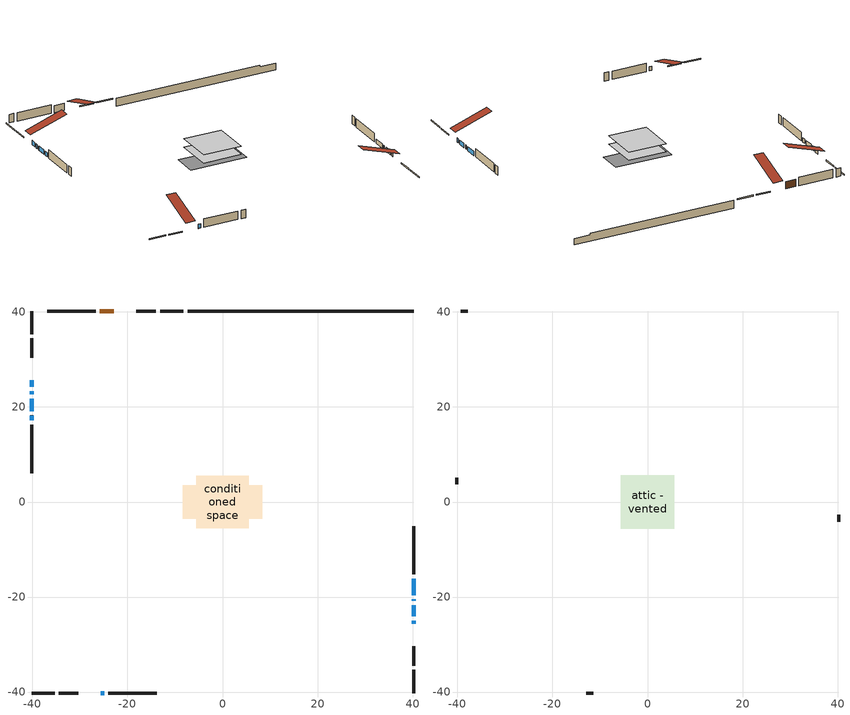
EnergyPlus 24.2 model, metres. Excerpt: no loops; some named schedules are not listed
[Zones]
conditioned space
 floor adiabatic (AdiabaticFloorConstruction): -5.55,-5.55 -5.55,5.55 5.55,5.55 5.55,-5.55 z0.61
 floor foundation (Slab1 construction): -8.35,-3.54 -8.35,3.54 8.35,3.54 8.35,-3.54 z-1.68
 wall outside (RimJoist1 construction): -8.28,40.2 -13.14,40.2 / -40.2,-40.2 -35.34,-40.2 / -40.2,40.2 -40.2,35.34 / 40.2,-40.2 40.2,-35.34 z0.61:0.91
 wall outside (RimJoist2 construction): -14.07,40.2 -18.13,40.2 / -34.41,-40.2 -30.35,-40.2 / -40.2,34.41 -40.2,30.35 / 40.2,-34.41 40.2,-30.35 z0.61:0.91
 wall outside (AdiabaticWallConstruction 1): -22.86,40.2 -25.8,40.2 z0.61:2.64
 wall outside (AdiabaticWallConstruction): -40.2,25.62 -40.2,24.21 / -25.62,-40.2 -24.94,-40.2 / -40.2,23.28 -40.2,22.64 / -40.2,21.71 -40.2,19.13 / 40.2,-25.62 40.2,-24.97 / 40.2,-24.04 40.2,-21.71 / 40.2,-20.79 40.2,-20.52 / 40.2,-19.59 40.2,-16.17 / -40.2,18.2 -40.2,17.18 z0.61:1.83
 wall outside (Wall1 construction): -26.72,40.2 -36.91,40.2 / -24.01,-40.2 -13.83,-40.2 / -40.2,16.26 -40.2,6.07 / 40.2,-15.24 40.2,-5.06 z0.61:3.05
 wall foundation (FoundationWall1 construction): -7.35,40.2,-1.68 -7.35,40.2,0.61 35.44,40.2,0.61 35.44,40.2,0.17 40.2,40.2,0.17 40.2,40.2,-1.68
 window (WindowConstruction): -40.2,25.62 -40.2,24.21 z0.61:1.83
 window (WindowConstruction 8): -25.62,-40.2 -24.94,-40.2 z0.61:1.83
 window (WindowConstruction 1): -40.2,23.28 -40.2,22.64 z0.61:1.83
 window (WindowConstruction 2): -40.2,21.71 -40.2,19.13 z0.61:1.83
 window (WindowConstruction 3): 40.2,-25.62 40.2,-24.97 z0.61:1.83
 window (WindowConstruction 4): 40.2,-24.04 40.2,-21.71 z0.61:1.83
 window (WindowConstruction 5): 40.2,-20.78 40.2,-20.52 z0.61:1.83
 window (WindowConstruction 6): 40.2,-19.59 40.2,-16.17 z0.61:1.83
 window (WindowConstruction 7): -40.2,18.2 -40.2,17.18 z0.61:1.83
 door (Door): -22.86,40.2 -25.8,40.2 z0.61:2.64
 ceiling adiabatic (AdiabaticFloorConstruction): 5.55,-5.55 5.55,5.55 -5.55,5.55 -5.55,-5.55 z0.61
attic - vented
 floor to conditioned space (Floor1 construction Reversed): -5.6,-5.6 -5.6,5.6 5.6,5.6 5.6,-5.6 z3.05
 wall outside (Wall2 construction): -37.84,40.2 -39.27,40.2 / -12.9,-40.2 -11.47,-40.2 / -40.2,5.14 -40.2,3.71 / 40.2,-4.13 40.2,-2.7 z0.61:3.05
 roof outside (Roof1 construction): -21.93,40.2,3.05 -21.93,29.29,6.69 -19.05,29.29,6.69 -19.05,40.2,3.05; -26.55,-40.2,3.05 -26.55,-29.29,6.69 -29.42,-29.29,6.69 -29.42,-40.2,3.05; -40.2,26.55,3.05 -29.29,26.55,6.69 -29.29,29.42,6.69 -40.2,29.42,3.05; 40.2,-26.55,3.05 29.29,-26.55,6.69 29.29,-29.42,6.69 40.2,-29.42,3.05
[Building]
Building 1: Terrain=Suburbs
[Site:Location]
Saskatoon Intl AP_SK: Latitude {deg}=52.17; Longitude {deg}=-106.7; Time Zone {hr}=-6; Elevation {m}=504; Keep Site Location Information=Yes
[Site:GroundTemperature:Shallow]
-3.29371, -5.9198, -6.13011, -4.88389, 0.118965, 5.09852, 9.41553, 12.1502, 12.3826, 10.1583, 5.95142, 1.12462
[Site:WaterMainsTemperature]
Calculation Method=Schedule; Temperature Schedule=mains temperature schedule
[Material] Roughness=Rough; Thermal Absorptance=0.9
Name | Thickness {m} | Conductivity {W/m-K} | Density {kg/m3} | Specific Heat {J/kg-K} | Solar Absorptance | Visible Absorptance
asphalt or fiberglass shingles | 0.00635 | 0.162714 | 1121.4 | 1465.45 | 0.84 | 0.84
ceiling loosefill ins | 0.254 | 0.0480833 | 16.02 | 1046.75 | 0.7 | 0.7
ceiling stud and cavity | 0.1397 | 0.0919318 | 65.682 | 1177.47 | 0.7 | 0.7
concrete 4.0 in. | 0.1016 | 1.803125 | 2242.8 | 837.4 | 0.7 | 0.7
concrete 8.0 in. | 0.2032 | 1.803125 | 2242.8 | 837.4 | 0.7 | 0.7
door material | 0.04445 | 0.0451087 | 512.64 | 1214.23 | 0.7 | 0.7
exterior vertical ins | 0.0325839 | 0.029427 | 32.04 | 1214.23 | 0.7 | 0.7
floor covering | 0.0127 | 0.0433444 | 54.468 | 1339.84 | 0.6 | 0.6
floor rigid ins; wall rigid ins 1 | 0.512978 | 0.029427 | 32.04 | 1214.23 | 0.7 | 0.7
floor stud and cavity | 0.1397 | 1.75129 | 37.0049 | 1207.88 | 0.7 | 0.7
furniture material conditioned space 1 | 0.1524 | 0.115458 | 640.8 | 1214.23 | 0.6 | 0.6
gypsum board | 0.0127 | 0.160291 | 801 | 837.4 | 0.6 | 0.6
gypsum board 1 | 0.0127 | 0.160291 | 801 | 837.4 | 0.7 | 0.7
osb sheathing 0.5 in. | 0.0127 | 0.115458 | 512.64 | 1214.23 | 0.7 | 0.7
osb sheathing 0.75 in. | 0.01905 | 0.115458 | 512.64 | 1214.23 | 0.7 | 0.7
osb sheathing 2.0 in. | 0.0508 | 0.115458 | 512.64 | 1214.23 | 0.7 | 0.7
rim joist rigid ins; wall rigid ins | 0.051816 | 0.029427 | 32.04 | 1214.23 | 0.7 | 0.7
rim joist stud and cavity | 0.0508 | 0.271007 | 50.32683 | 1063.81 | 0.6 | 0.6
rim joist stud and cavity 1 | 0.0508 | 0.0441415 | 125.044 | 1163.47 | 0.6 | 0.6
wall stud and cavity | 0.1397 | 0.208789 | 139.0536 | 1170.24 | 0.7 | 0.7
wall stud and cavity 1 | 0.0889 | 6.1454 | 50.32683 | 1063.81 | 0.6 | 0.6
wall stud and cavity 2 | 0.0889 | 0.380278 | 52.3479 | 1209.89 | 0.7 | 0.7
wall stud and cavity 3 | 0.0889 | 0.391764 | 83.0341 | 1211.67 | 0.7 | 0.7
wood siding | 0.0254 | 0.102417 | 544.68 | 1172.36 | 0 | 0
wood siding 1 | 0.00254 | 0.102417 | 544.68 | 1172.36 | 0 | 0
wood siding 2; wood siding 3; wood siding 4 | 0.0254 | 0.102417 | 544.68 | 1172.36 | 0.7 | 0.7
[WindowMaterial:SimpleGlazingSystem]
Name | U-Factor {W/m2-K} | Solar Heat Gain Coefficient
WindowMaterial | 1.27982 | 0.51
WindowMaterial 1 | 1.354203 | 0.48
WindowMaterial 2 | 1.2855 | 0.51
WindowMaterial 3 | 1.35193 | 0.48
WindowMaterial 4 | 1.23667 | 0.53
WindowMaterial 5 | 3.03943 | 0.54
WindowMaterial 6 | 1.20828 | 0.54
WindowMaterial 7 | 3.00026 | 0.58
[Construction]
AdiabaticFloorConstruction: floor stud and cavity, floor rigid ins, osb sheathing 0.75 in., floor covering
AdiabaticWallConstruction: wood siding 3, wall rigid ins 1, wall stud and cavity 2, gypsum board
AdiabaticWallConstruction 1: wood siding 4, wall rigid ins 1, wall stud and cavity 2, gypsum board
Door: door material
Floor1 construction Reversed: gypsum board, ceiling stud and cavity, ceiling loosefill ins
FoundationWall1 construction: concrete 8.0 in., gypsum board 1
furniture construction conditioned space 1: furniture material conditioned space 1
PartitionWallConstruction: gypsum board, wall stud and cavity 3, gypsum board
RimJoist1 construction: wood siding 2, rim joist stud and cavity
RimJoist2 construction: wood siding 2, rim joist rigid ins, osb sheathing 2.0 in., rim joist stud and cavity 1
Roof1 construction: asphalt or fiberglass shingles
Slab1 construction: concrete 4.0 in.
Wall1 construction: wood siding, wall rigid ins, osb sheathing 0.5 in., wall stud and cavity, gypsum board
Wall2 construction: wood siding 1, wall stud and cavity 1
WindowConstruction: WindowMaterial
WindowConstruction 1: WindowMaterial 1
WindowConstruction 2: WindowMaterial 2
WindowConstruction 3: WindowMaterial 3
WindowConstruction 4: WindowMaterial 4
WindowConstruction 5: WindowMaterial 5
WindowConstruction 6: WindowMaterial 6
WindowConstruction 7; WindowConstruction 8: WindowMaterial 7
[Zone] Multiplier=1; Part of Total Floor Area=Yes
Name | Volume {m3}
attic - vented | 74.1082
conditioned space | 603.2
[Space]
Name | Zone | Volume {m3}
attic - vented 1 | attic - vented | 74.1082
conditioned space 1 | conditioned space | 603.2
[ZoneInfiltration:EffectiveLeakageArea]
infil attic - vented 1: Zone or Space=attic - vented 1; Schedule=Always On Discrete; Effective Air Leakage Area {cm2}=4303.2; Stack Coefficient=0.000422493; Wind Coefficient=1.38877e-05
[ZoneMixing]
whole house fan mix: Zone or Space=attic - vented; Schedule=Always On Continuous; Design Flow Rate Calculation Method=Flow/Zone; Design Flow Rate {m3/s}=0; Source Zone or Space=conditioned space
[SurfaceProperty:ExposedFoundationPerimeter]
Slab1: Exposed Perimeter Calculation Method=TotalExposedPerimeter; Total Exposed Perimeter {m}=47.549
[InternalMass] Zone or ZoneList=conditioned space; Space or SpaceList=conditioned space 1
Name | Construction | Surface Area {m2}
furniture mass conditioned space 1 | furniture construction conditioned space 1 | 96.5199
partition wall mass | PartitionWallConstruction | 241.3
[Lights]
interior lighting: Zone or ZoneList or Space or SpaceList=conditioned space 1; Schedule=interior lighting schedule; Design Level Calculation Method=LightingLevel; Lighting Level {W}=343.2; Return Air Fraction=0; Fraction Radiant=0.6; Fraction Visible=0.2; Fraction Replaceable=1
[People]
occupants: Zone or ZoneList or Space or SpaceList=conditioned space 1; Number of People Schedule=occupants schedule; Number of People Calculation Method=People; Number of People=3; Fraction Radiant=0.314171; Sensible Heat Fraction=0.56303; Activity Level Schedule=occupants activity schedule; Carbon Dioxide Generation Rate {m3/s-W}=0; Enable ASHRAE 55 Comfort Warnings=No; Mean Radiant Temperature Calculation Type=EnclosureAveraged
[ElectricEquipment] Zone or ZoneList or Space or SpaceList=conditioned space 1; Design Level Calculation Method=EquipmentLevel
Name | Schedule | Design Level {W} | Fraction Latent | Fraction Radiant | Fraction Lost
clothes dryer | clothes dryer schedule | 140.772 | 0.015 | 0.081 | 0.85
clothes washer | clothes washer schedule | 32.1985 | 0.03 | 0.162 | 0.7
cooking range | cooking range schedule | 215.147 | 0.08 | 0.432 | 0.2
dishwasher | dishwasher schedule | 66.8632 | 0.3 | 0.18 | 0.4
fridge | fridge schedule | 72.9452 | 0 | 0.6 | 0
mech vent house fan | mech vent house fan schedule | 125 | 0 | 0 | 0.5
mech vent house fan cfis | mech vent house fan cfis schedule | 0 | 0 | 0 | 0
misc plug loads | misc plug loads schedule | 494.7 | 0.045 | 0.513 | 0.1
whole house fan | Always On Discrete | 0 | 0 | 0 | 1
[OtherEquipment] Zone or ZoneList or Space or SpaceList=conditioned space 1; Design Level Calculation Method=EquipmentLevel
Name | Fuel Type | Schedule | Design Level {W} | Fraction Latent | Fraction Radiant | Fraction Lost
clothes dryer 1 | Electricity | clothes dryer schedule | 0 | 0.015 | 0.081 | 0.85
cooking range 1 | Electricity | cooking range schedule | 0 | 0.08 | 0.432 | 0.2
general water use latent | None | general water use schedule | 62.594 | 1 | 0 | 0
general water use sensible | None | general water use schedule | -61.6891 | 0 | 0.6 | 0
mech vent house fan latent load | None | Always On Discrete | 0 | 1 | 0 | 0
mech vent house fan sensible load | None | Always On Discrete | 0 | 0 | 0 | 0
water heater energy adjustment1 | Electricity | Always On Discrete | 0.01 | 0 | 0 | 1
[ZoneInfiltration:DesignFlowRate] Zone or ZoneList or Space or SpaceList=conditioned space 1; Schedule=Always On Discrete; Design Flow Rate Calculation Method=Flow/Zone; Design Flow Rate {m3/s}=0
infil flow; natural vent flow; whole house fan flow
[AvailabilityManager:Scheduled]
central ac and furnace airloop Availability Manager: Schedule=Always On Discrete
[Foundation:Kiva]
Foundation Kiva 1: Initial Indoor Air Temperature {C}=21; Wall Height Above Grade {m}=0.609996; Wall Depth Below Slab {m}=0.2032; Custom Block Material Name 1=exterior vertical ins; Custom Block Depth 1 {m}=2.28999; Custom Block X Position 1 {m}=0.2159; Custom Block Z Position 1 {m}=0
[Foundation:Kiva:Settings]
Soil Conductivity {W/m-K}=0.849921; Soil Density {kg/m3}=1842.3; Soil Specific Heat {J/kg-K}=418.7; Ground Solar Absorptivity=0.9; Ground Thermal Absorptivity=0.9; Ground Surface Roughness {m}=0.03; Far-Field Width {m}=40; Deep-Ground Boundary Condition=ZeroFlux; Deep-Ground Depth {m}=40; Minimum Cell Dimension {m}=0.2; Maximum Cell Growth Coefficient=3; Simulation Timestep=Timestep
[Exterior:Lights]
exterior lighting: Schedule=exterior lighting schedule; Design Level {W}=75.6
[EnergyManagementSystem:GlobalVariable]
central_ac_and_furnace_airloop_Fan_RTF
infil_program_Qfan
infil_program_Qinf
natural_vent_program_Qnv
natural_vent_program_Qwhf
[EnergyManagementSystem:Sensor]
Name | Output:Variable or Output:Meter Index Key | Output:Variable or Output:Meter
airflow_gain | infil flow | Infiltration Sensible Heat Gain Energy
airflow_gain_1 | natural vent flow | Infiltration Sensible Heat Gain Energy
airflow_gain_2 | whole house fan flow | Infiltration Sensible Heat Gain Energy
airflow_loss | infil flow | Infiltration Sensible Heat Loss Energy
airflow_loss_1 | natural vent flow | Infiltration Sensible Heat Loss Energy
airflow_loss_2 | whole house fan flow | Infiltration Sensible Heat Loss Energy
clg_load_cond |  | Cooling:EnergyTransfer:Zone:CONDITIONED SPACE
clg_sp_s; clg_sp_s_1 | cooling setpoint | Schedule Value
clothes_dryer_exhaust_0_sch_s | clothes dryer exhaust 0 schedule | Schedule Value
cool_season | cooling season schedule | Schedule Value
htg_load_cond |  | Heating:EnergyTransfer:Zone:CONDITIONED SPACE
htg_sp_s; htg_sp_s_1 | heating setpoint | Schedule Value
ig_ee_conv | clothes dryer | Electric Equipment Convective Heating Energy
ig_ee_conv_2 | cooking range | Electric Equipment Convective Heating Energy
ig_ee_conv_4 | fridge | Electric Equipment Convective Heating Energy
ig_ee_conv_5 | misc plug loads | Electric Equipment Convective Heating Energy
ig_ee_conv_6 | whole house fan | Electric Equipment Convective Heating Energy
ig_ee_rad | clothes dryer | Electric Equipment Radiant Heating Energy
ig_ee_rad_2 | cooking range | Electric Equipment Radiant Heating Energy
ig_ee_rad_4 | fridge | Electric Equipment Radiant Heating Energy
ig_ee_rad_5 | misc plug loads | Electric Equipment Radiant Heating Energy
ig_ee_rad_6 | whole house fan | Electric Equipment Radiant Heating Energy
ig_lgt_conv | interior lighting | Lights Convective Heating Energy
ig_lgt_rad | interior lighting | Lights Radiant Heating Energy
ig_lgt_vis | interior lighting | Lights Visible Radiation Heating Energy
ig_oe_conv | clothes dryer 1 | Other Equipment Convective Heating Energy
ig_oe_conv_1 | cooking range 1 | Other Equipment Convective Heating Energy
ig_oe_conv_2 | general water use latent | Other Equipment Convective Heating Energy
ig_oe_conv_3 | general water use sensible | Other Equipment Convective Heating Energy
ig_oe_conv_4 | water heater energy adjustment1 | Other Equipment Convective Heating Energy
ig_oe_rad | clothes dryer 1 | Other Equipment Radiant Heating Energy
ig_oe_rad_1 | cooking range 1 | Other Equipment Radiant Heating Energy
ig_oe_rad_2 | general water use latent | Other Equipment Radiant Heating Energy
ig_oe_rad_3 | general water use sensible | Other Equipment Radiant Heating Energy
ig_oe_rad_4 | water heater energy adjustment1 | Other Equipment Radiant Heating Energy
ig_ppl_conv | occupants | People Convective Heating Energy
ig_ppl_rad | occupants | People Radiant Heating Energy
im_conv | furniture mass conditioned space 1 | Surface Inside Face Convection Heat Gain Energy
im_conv_1 | partition wall mass | Surface Inside Face Convection Heat Gain Energy
im_ig | furniture mass conditioned space 1 | Surface Inside Face Internal Gains Radiation Heat Gain Energy
im_ig_1 | partition wall mass | Surface Inside Face Internal Gains Radiation Heat Gain Energy
im_lgt | furniture mass conditioned space 1 | Surface Inside Face Lights Radiation Heat Gain Energy
im_lgt_1 | partition wall mass | Surface Inside Face Lights Radiation Heat Gain Energy
im_sol | furniture mass conditioned space 1 | Surface Inside Face Solar Radiation Heat Gain Energy
im_sol_1 | partition wall mass | Surface Inside Face Solar Radiation Heat Gain Energy
im_surf | furniture mass conditioned space 1 | Surface Inside Face Net Surface Thermal Radiation Heat Gain Energy
im_surf_1 | partition wall mass | Surface Inside Face Net Surface Thermal Radiation Heat Gain Energy
mv_conv | mech vent house fan | Electric Equipment Convective Heating Energy
mv_conv_1 | mech vent house fan cfis | Electric Equipment Convective Heating Energy
mv_conv_2 | mech vent house fan latent load | Other Equipment Convective Heating Energy
mv_conv_3 | mech vent house fan sensible load | Other Equipment Convective Heating Energy
mv_rad | mech vent house fan | Electric Equipment Radiant Heating Energy
mv_rad_1 | mech vent house fan cfis | Electric Equipment Radiant Heating Energy
mv_rad_2 | mech vent house fan latent load | Other Equipment Radiant Heating Energy
mv_rad_3 | mech vent house fan sensible load | Other Equipment Radiant Heating Energy
natural_vent_s | natural vent schedule | Schedule Value
out_pb_s |  | Site Outdoor Air Barometric Pressure
out_wt_s |  | Site Outdoor Air Humidity Ratio
site_vw_s |  | Site Wind Speed
ss_back_out | Window1 | Surface Window Shortwave from Zone Back Out Window Heat Transfer Rate
ss_back_out_1 | Window12 | Surface Window Shortwave from Zone Back Out Window Heat Transfer Rate
ss_back_out_2 | Window2 | Surface Window Shortwave from Zone Back Out Window Heat Transfer Rate
ss_back_out_3 | Window3 | Surface Window Shortwave from Zone Back Out Window Heat Transfer Rate
ss_back_out_4 | Window5 | Surface Window Shortwave from Zone Back Out Window Heat Transfer Rate
ss_back_out_5 | Window6 | Surface Window Shortwave from Zone Back Out Window Heat Transfer Rate
ss_back_out_6 | Window7 | Surface Window Shortwave from Zone Back Out Window Heat Transfer Rate
ss_back_out_7 | Window8 | Surface Window Shortwave from Zone Back Out Window Heat Transfer Rate
ss_back_out_8 | Window9 | Surface Window Shortwave from Zone Back Out Window Heat Transfer Rate
ss_conv | Door1 | Surface Inside Face Convection Heat Gain Energy
ss_conv_1 | Window1 | Surface Inside Face Convection Heat Gain Energy
ss_conv_2 | Window12 | Surface Inside Face Convection Heat Gain Energy
ss_conv_3 | Window2 | Surface Inside Face Convection Heat Gain Energy
ss_conv_4 | Window3 | Surface Inside Face Convection Heat Gain Energy
ss_conv_5 | Window5 | Surface Inside Face Convection Heat Gain Energy
ss_conv_6 | Window6 | Surface Inside Face Convection Heat Gain Energy
ss_conv_7 | Window7 | Surface Inside Face Convection Heat Gain Energy
ss_conv_8 | Window8 | Surface Inside Face Convection Heat Gain Energy
ss_conv_9 | Window9 | Surface Inside Face Convection Heat Gain Energy
ss_ig | Door1 | Surface Inside Face Internal Gains Radiation Heat Gain Energy
ss_ig_1 | Window1 | Surface Inside Face Internal Gains Radiation Heat Gain Energy
ss_ig_2 | Window12 | Surface Inside Face Internal Gains Radiation Heat Gain Energy
ss_ig_3 | Window2 | Surface Inside Face Internal Gains Radiation Heat Gain Energy
ss_ig_4 | Window3 | Surface Inside Face Internal Gains Radiation Heat Gain Energy
ss_ig_5 | Window5 | Surface Inside Face Internal Gains Radiation Heat Gain Energy
ss_ig_6 | Window6 | Surface Inside Face Internal Gains Radiation Heat Gain Energy
ss_ig_7 | Window7 | Surface Inside Face Internal Gains Radiation Heat Gain Energy
ss_ig_8 | Window8 | Surface Inside Face Internal Gains Radiation Heat Gain Energy
ss_ig_9 | Window9 | Surface Inside Face Internal Gains Radiation Heat Gain Energy
ss_lgt | Door1 | Surface Inside Face Lights Radiation Heat Gain Energy
ss_sol | Door1 | Surface Inside Face Solar Radiation Heat Gain Energy
ss_surf | Door1 | Surface Inside Face Net Surface Thermal Radiation Heat Gain Energy
ss_surf_1 | Window1 | Surface Inside Face Net Surface Thermal Radiation Heat Gain Energy
ss_surf_2 | Window12 | Surface Inside Face Net Surface Thermal Radiation Heat Gain Energy
ss_surf_3 | Window2 | Surface Inside Face Net Surface Thermal Radiation Heat Gain Energy
ss_surf_4 | Window3 | Surface Inside Face Net Surface Thermal Radiation Heat Gain Energy
ss_surf_5 | Window5 | Surface Inside Face Net Surface Thermal Radiation Heat Gain Energy
ss_surf_6 | Window6 | Surface Inside Face Net Surface Thermal Radiation Heat Gain Energy
ss_surf_7 | Window7 | Surface Inside Face Net Surface Thermal Radiation Heat Gain Energy
ss_surf_8 | Window8 | Surface Inside Face Net Surface Thermal Radiation Heat Gain Energy
ss_surf_9 | Window9 | Surface Inside Face Net Surface Thermal Radiation Heat Gain Energy
ss_trans_in | Window1 | Surface Window Transmitted Solar Radiation Rate
ss_trans_in_1 | Window12 | Surface Window Transmitted Solar Radiation Rate
ss_trans_in_2 | Window2 | Surface Window Transmitted Solar Radiation Rate
ss_trans_in_3 | Window3 | Surface Window Transmitted Solar Radiation Rate
ss_trans_in_4 | Window5 | Surface Window Transmitted Solar Radiation Rate
ss_trans_in_5 | Window6 | Surface Window Transmitted Solar Radiation Rate
ss_trans_in_6 | Window7 | Surface Window Transmitted Solar Radiation Rate
ss_trans_in_7 | Window8 | Surface Window Transmitted Solar Radiation Rate
ss_trans_in_8 | Window9 | Surface Window Transmitted Solar Radiation Rate
ss_trans_out | Window1 | Surface Inside Face Initial Transmitted Diffuse Transmitted Out Window Solar Radiation Rate
ss_trans_out_1 | Window12 | Surface Inside Face Initial Transmitted Diffuse Transmitted Out Window Solar Radiation Rate
ss_trans_out_2 | Window2 | Surface Inside Face Initial Transmitted Diffuse Transmitted Out Window Solar Radiation Rate
ss_trans_out_3 | Window3 | Surface Inside Face Initial Transmitted Diffuse Transmitted Out Window Solar Radiation Rate
ss_trans_out_4 | Window5 | Surface Inside Face Initial Transmitted Diffuse Transmitted Out Window Solar Radiation Rate
ss_trans_out_5 | Window6 | Surface Inside Face Initial Transmitted Diffuse Transmitted Out Window Solar Radiation Rate
ss_trans_out_6 | Window7 | Surface Inside Face Initial Transmitted Diffuse Transmitted Out Window Solar Radiation Rate
ss_trans_out_7 | Window8 | Surface Inside Face Initial Transmitted Diffuse Transmitted Out Window Solar Radiation Rate
ss_trans_out_8 | Window9 | Surface Inside Face Initial Transmitted Diffuse Transmitted Out Window Solar Radiation Rate
s_conv | Floor1 | Surface Inside Face Convection Heat Gain Energy
s_conv_1 | FoundationWall1 | Surface Inside Face Convection Heat Gain Energy
s_conv_10 | RimJoist2:270 | Surface Inside Face Convection Heat Gain Energy
s_conv_11 | RimJoist2:90 | Surface Inside Face Convection Heat Gain Energy
s_conv_12 | Slab1 | Surface Inside Face Convection Heat Gain Energy
s_conv_13 | Wall1:0 | Surface Inside Face Convection Heat Gain Energy
s_conv_14 | Wall1:180 | Surface Inside Face Convection Heat Gain Energy
s_conv_15 | Wall1:270 | Surface Inside Face Convection Heat Gain Energy
s_conv_16 | Wall1:90 | Surface Inside Face Convection Heat Gain Energy
s_conv_2 | inferred conditioned ceiling | Surface Inside Face Convection Heat Gain Energy
s_conv_3 | inferred conditioned floor | Surface Inside Face Convection Heat Gain Energy
s_conv_4 | RimJoist1:0 | Surface Inside Face Convection Heat Gain Energy
s_conv_5 | RimJoist1:180 | Surface Inside Face Convection Heat Gain Energy
s_conv_6 | RimJoist1:270 | Surface Inside Face Convection Heat Gain Energy
s_conv_7 | RimJoist1:90 | Surface Inside Face Convection Heat Gain Energy
s_conv_8 | RimJoist2:0 | Surface Inside Face Convection Heat Gain Energy
s_conv_9 | RimJoist2:180 | Surface Inside Face Convection Heat Gain Energy
s_ig | Floor1 | Surface Inside Face Internal Gains Radiation Heat Gain Energy
s_ig_1 | FoundationWall1 | Surface Inside Face Internal Gains Radiation Heat Gain Energy
s_ig_10 | RimJoist2:270 | Surface Inside Face Internal Gains Radiation Heat Gain Energy
s_ig_11 | RimJoist2:90 | Surface Inside Face Internal Gains Radiation Heat Gain Energy
s_ig_12 | Slab1 | Surface Inside Face Internal Gains Radiation Heat Gain Energy
s_ig_13 | Wall1:0 | Surface Inside Face Internal Gains Radiation Heat Gain Energy
s_ig_14 | Wall1:180 | Surface Inside Face Internal Gains Radiation Heat Gain Energy
s_ig_15 | Wall1:270 | Surface Inside Face Internal Gains Radiation Heat Gain Energy
s_ig_16 | Wall1:90 | Surface Inside Face Internal Gains Radiation Heat Gain Energy
s_ig_2 | inferred conditioned ceiling | Surface Inside Face Internal Gains Radiation Heat Gain Energy
s_ig_3 | inferred conditioned floor | Surface Inside Face Internal Gains Radiation Heat Gain Energy
s_ig_4 | RimJoist1:0 | Surface Inside Face Internal Gains Radiation Heat Gain Energy
s_ig_5 | RimJoist1:180 | Surface Inside Face Internal Gains Radiation Heat Gain Energy
s_ig_6 | RimJoist1:270 | Surface Inside Face Internal Gains Radiation Heat Gain Energy
s_ig_7 | RimJoist1:90 | Surface Inside Face Internal Gains Radiation Heat Gain Energy
s_ig_8 | RimJoist2:0 | Surface Inside Face Internal Gains Radiation Heat Gain Energy
s_ig_9 | RimJoist2:180 | Surface Inside Face Internal Gains Radiation Heat Gain Energy
s_lgt | Floor1 | Surface Inside Face Lights Radiation Heat Gain Energy
s_lgt_1 | FoundationWall1 | Surface Inside Face Lights Radiation Heat Gain Energy
s_lgt_10 | RimJoist2:270 | Surface Inside Face Lights Radiation Heat Gain Energy
s_lgt_11 | RimJoist2:90 | Surface Inside Face Lights Radiation Heat Gain Energy
s_lgt_12 | Slab1 | Surface Inside Face Lights Radiation Heat Gain Energy
s_lgt_13 | Wall1:0 | Surface Inside Face Lights Radiation Heat Gain Energy
s_lgt_14 | Wall1:180 | Surface Inside Face Lights Radiation Heat Gain Energy
s_lgt_15 | Wall1:270 | Surface Inside Face Lights Radiation Heat Gain Energy
s_lgt_16 | Wall1:90 | Surface Inside Face Lights Radiation Heat Gain Energy
s_lgt_2 | inferred conditioned ceiling | Surface Inside Face Lights Radiation Heat Gain Energy
s_lgt_3 | inferred conditioned floor | Surface Inside Face Lights Radiation Heat Gain Energy
s_lgt_4 | RimJoist1:0 | Surface Inside Face Lights Radiation Heat Gain Energy
s_lgt_5 | RimJoist1:180 | Surface Inside Face Lights Radiation Heat Gain Energy
s_lgt_6 | RimJoist1:270 | Surface Inside Face Lights Radiation Heat Gain Energy
s_lgt_7 | RimJoist1:90 | Surface Inside Face Lights Radiation Heat Gain Energy
s_lgt_8 | RimJoist2:0 | Surface Inside Face Lights Radiation Heat Gain Energy
s_lgt_9 | RimJoist2:180 | Surface Inside Face Lights Radiation Heat Gain Energy
